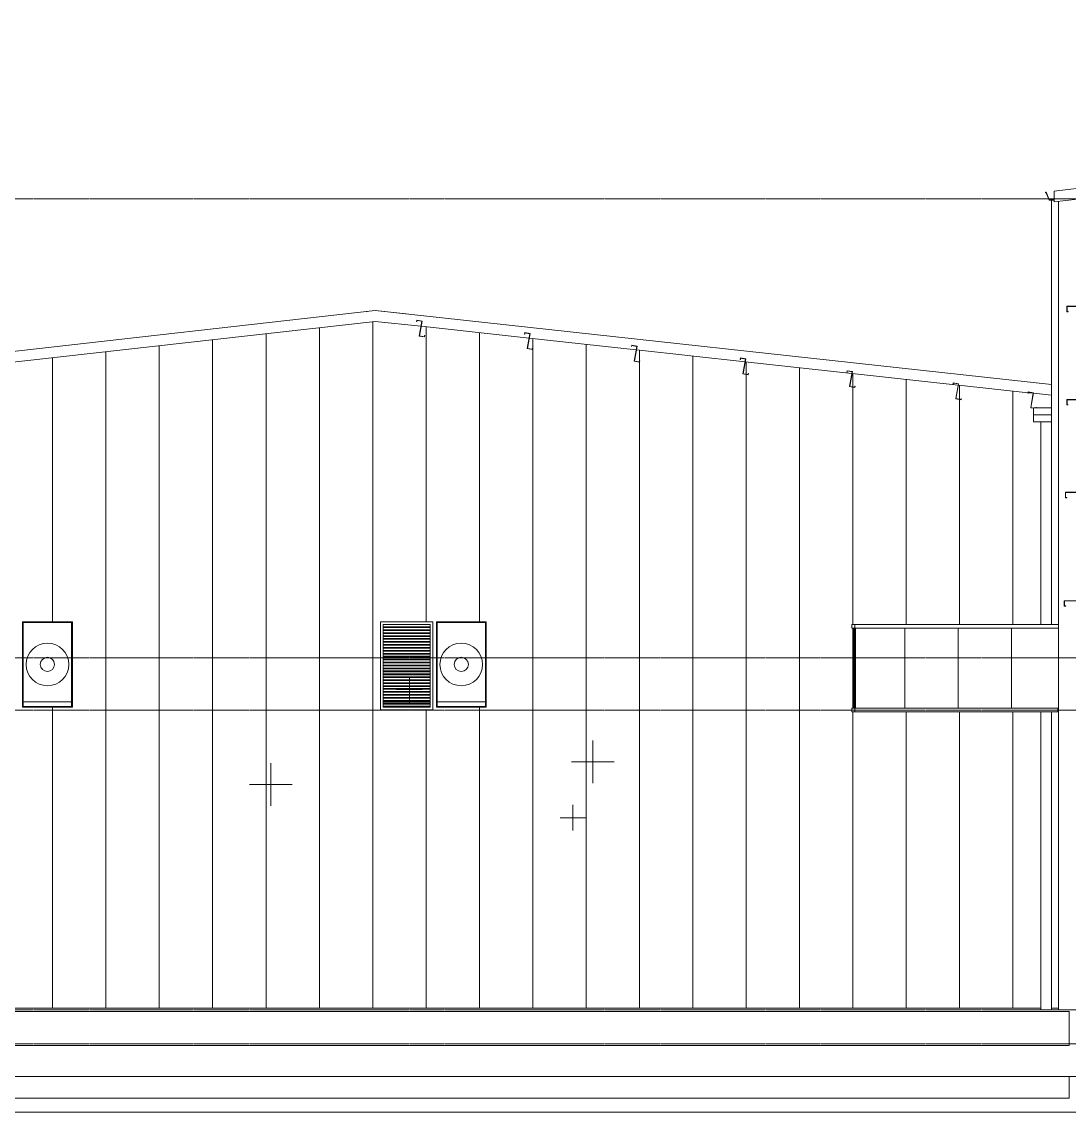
# Model space of a CAD drawing. Header units: centimetres. Extents: x -3046 to 63786, y -269 to 1483.
# Drawn here: x 18644 to 20117, y -50 to 1483 of the extents above; entities that cross this region are included whole.
import ezdxf

# ---------------------------------------------------------------- set-up
doc = ezdxf.new("R2010")
doc.units = ezdxf.units.CM
doc.linetypes.add('Centre', pattern=[3.175, 0.635, -0.475, 1.59, -0.475])
for name, color, linetype, lineweight in [('A-FLOR', 7, 'Continuous', 9), ('A-FLOR-LEVL', 7, 'Continuous', 9), ('A-GENM', 7, 'Continuous', 9), ('A-GLAZ', 7, 'Continuous', 9), ('A-ROOF', 7, 'Continuous', 9), ('A-ROOF-OTLN', 7, 'Continuous', 9), ('A-WALL', 7, 'Continuous', 9), ('A-WALL-PATT', 7, 'Continuous', 9), ('C-BLDG-PADS', 7, 'Continuous', 9), ('M-EQPM', 7, 'Continuous', 9), ('M-HVAC-DUCT-CNTR', 7, 'Continuous', 9), ('S-BEAM', 7, 'Continuous', 9)]:
    doc.layers.add(name, color=color, linetype=linetype, lineweight=lineweight)

# ---------------------------------------------------------------- blocks, each defined once
blk = doc.blocks.new('Costanera Perfil Z - Parametrizado - h_22cm-1721938-s02')
at = {"layer": 'S-BEAM'}
for p, q in [((2199.9, 1090.6), (2198, 1090.6)), ((2198, 1090.6), (2198, 1090.3)), ((2198, 1090.3), (2199.6, 1090.3)), ((2199.6, 1090.3), (2199.6, 1083.3)), ((2199.9, 1083), (2199.9, 1090.6)), ((2199.6, 1083.3), (2178.5, 1083.3)), ((2178.5, 1083.3), (2178.5, 1075.7)), ((2178.5, 1075.7), (2180.4, 1075.7)), ((2178.8, 1076), (2178.8, 1083)), ((2178.8, 1083), (2199.9, 1083)), ((2180.4, 1076), (2178.8, 1076)), ((2180.4, 1075.7), (2180.4, 1076))]:
    blk.add_line(p, q, dxfattribs=at)
blk = doc.blocks.new('Costanera Perfil Z - Parametrizado - h_22cm-1721855-s02')
at = {"layer": 'S-BEAM'}
for p, q in [((2199.6, 952.2), (2178.5, 952.2)), ((2178.5, 952.2), (2178.5, 944.6)), ((2178.8, 944.9), (2178.8, 951.9)), ((2178.8, 951.9), (2199.9, 951.9)), ((2199.9, 959.5), (2198, 959.5)), ((2198, 959.5), (2198, 959.2)), ((2198, 959.2), (2199.6, 959.2)), ((2199.6, 959.2), (2199.6, 952.2)), ((2199.9, 951.9), (2199.9, 959.5)), ((2178.5, 944.6), (2180.4, 944.6)), ((2180.4, 944.9), (2178.8, 944.9)), ((2180.4, 944.6), (2180.4, 944.9))]:
    blk.add_line(p, q, dxfattribs=at)
blk = doc.blocks.new('Costanera Perfil Z - Parametrizado - h_22cm-1724867-s02')
at = {"layer": 'S-BEAM'}
for p, q in [((2197.9, 829.1), (2196, 829.1)), ((2196, 829.1), (2196, 828.8)), ((2196, 828.8), (2197.6, 828.8)), ((2197.6, 828.8), (2197.6, 821.8)), ((2197.9, 821.5), (2197.9, 829.1)), ((2197.6, 821.8), (2176.5, 821.8)), ((2176.5, 821.8), (2176.5, 814.1)), ((2176.5, 814.1), (2178.4, 814.1)), ((2176.8, 814.4), (2176.8, 821.5)), ((2176.8, 821.5), (2197.9, 821.5)), ((2178.4, 814.4), (2176.8, 814.4)), ((2178.4, 814.1), (2178.4, 814.4))]:
    blk.add_line(p, q, dxfattribs=at)
blk = doc.blocks.new('Costanera Perfil Z - Parametrizado - h_22cm-1724786-s02')
at = {"layer": 'S-BEAM'}
for p, q in [((2196.4, 676.6), (2194.5, 676.6)), ((2194.5, 676.6), (2194.5, 676.3)), ((2194.5, 676.3), (2196.1, 676.3)), ((2196.1, 676.3), (2196.1, 669.3)), ((2196.4, 669), (2196.4, 676.6)), ((2196.1, 669.3), (2175, 669.3)), ((2175, 669.3), (2175, 661.7)), ((2175, 661.7), (2176.9, 661.7)), ((2175.3, 662), (2175.3, 669)), ((2175.3, 669), (2196.4, 669)), ((2176.9, 662), (2175.3, 662)), ((2176.9, 661.7), (2176.9, 662))]:
    blk.add_line(p, q, dxfattribs=at)
blk = doc.blocks.new('Costanera Perfil Z - Parametrizado - h_22cm-1723931-s02')
at = {"layer": 'S-BEAM'}
for p, q in [((1264.6, 1063.9), (1264.2, 1062)), ((1264.2, 1062), (1264.5, 1062)), ((1264.5, 1062), (1264.8, 1063.6)), ((1272.1, 1062.6), (1264.6, 1063.9)), ((1264.8, 1063.6), (1271.7, 1062.4)), ((1271.7, 1062.4), (1268, 1041.5)), ((1268.4, 1041.7), (1272.1, 1062.6)), ((1268, 1041.5), (1275.6, 1040.2)), ((1275.3, 1040.5), (1268.4, 1041.7)), ((1275.6, 1042.1), (1275.3, 1040.5)), ((1275.6, 1040.2), (1275.9, 1042.1)), ((1275.9, 1042.1), (1275.6, 1042.1))]:
    blk.add_line(p, q, dxfattribs=at)
blk = doc.blocks.new('Costanera Perfil Z - Parametrizado - h_22cm-1724022-s02')
at = {"layer": 'S-BEAM'}
for p, q in [((1416.4, 1046.3), (1416, 1044.3)), ((1416, 1044.3), (1416.3, 1044.3)), ((1416.3, 1044.3), (1416.6, 1045.9)), ((1423.9, 1044.9), (1416.4, 1046.3)), ((1416.6, 1045.9), (1423.5, 1044.7)), ((1423.5, 1044.7), (1419.9, 1023.8)), ((1420.2, 1024.1), (1423.9, 1044.9)), ((1419.9, 1023.8), (1427.4, 1022.5)), ((1427.1, 1022.9), (1420.2, 1024.1)), ((1427.4, 1024.5), (1427.1, 1022.9)), ((1427.7, 1024.4), (1427.4, 1024.5)), ((1427.4, 1022.5), (1427.7, 1024.4))]:
    blk.add_line(p, q, dxfattribs=at)
blk = doc.blocks.new('Costanera Perfil Z - Parametrizado - h_22cm-1724225-s02')
at = {"layer": 'S-BEAM'}
for p, q in [((1869.6, 992.8), (1869.2, 990.9)), ((1869.2, 990.9), (1869.5, 990.8)), ((1869.5, 990.8), (1869.8, 992.5)), ((1877.1, 991.5), (1869.6, 992.8)), ((1869.8, 992.5), (1876.7, 991.2)), ((1876.7, 991.2), (1873.1, 970.4)), ((1873.4, 970.6), (1877.1, 991.5)), ((1873.1, 970.4), (1880.6, 969)), ((1880.3, 969.4), (1873.4, 970.6)), ((1880.6, 971), (1880.3, 969.4)), ((1880.6, 969), (1880.9, 971)), ((1880.9, 971), (1880.6, 971))]:
    blk.add_line(p, q, dxfattribs=at)
blk = doc.blocks.new('Costanera Perfil Z - Parametrizado - h_22cm-1724293-s02')
at = {"layer": 'S-BEAM'}
for p, q in [((2018.9, 975.7), (2018.5, 973.8)), ((2018.5, 973.8), (2018.8, 973.8)), ((2018.8, 973.8), (2019.1, 975.4)), ((2026.4, 974.4), (2018.9, 975.7)), ((2019.1, 975.4), (2026.1, 974.2)), ((2026.1, 974.2), (2022.4, 953.3)), ((2022.7, 953.5), (2026.4, 974.4)), ((2022.4, 953.3), (2029.9, 952)), ((2029.6, 952.3), (2022.7, 953.5)), ((2029.9, 953.9), (2029.6, 952.3)), ((2029.9, 952), (2030.2, 953.9)), ((2030.2, 953.9), (2029.9, 953.9))]:
    blk.add_line(p, q, dxfattribs=at)
blk = doc.blocks.new('Costanera Perfil Z - Parametrizado - h_22cm-V30-s02')
at = {"layer": 'S-BEAM'}
for p, q in [((2124.2, 963.1), (2123.8, 961.2)), ((2123.8, 961.2), (2124.1, 961.2)), ((2124.1, 961.2), (2124.4, 962.8)), ((2131.7, 961.8), (2124.2, 963.1)), ((2124.4, 962.8), (2131.3, 961.6)), ((2131.3, 961.6), (2127.7, 940.7)), ((2128, 941), (2131.7, 961.8)), ((2127.7, 940.7), (2131.8, 940)), ((2131.8, 940.3), (2128, 941)), ((2135.2, 941.4), (2135.1, 940.7)), ((2135.5, 941.3), (2135.2, 941.4)), ((2135.4, 940.7), (2135.5, 941.3))]:
    blk.add_line(p, q, dxfattribs=at)
blk = doc.blocks.new('Costanera Perfil Z - Parametrizado - h_22cm-1724570-s02')
at = {"layer": 'S-BEAM'}
for p, q in [((711.3, 526.9), (779.3, 526.9)), ((1217.3, 526.9), (1283.5, 526.9)), ((1293, 526.9), (1361, 526.9))]:
    blk.add_line(p, q, dxfattribs=at)
blk = doc.blocks.new('Costanera Perfil Z - Parametrizado - h_22cm-V31-s02')
at = {"layer": 'S-BEAM'}
for p, q in [((2182.1, 87.6), (2181.6, 87.6)), ((2182.1, 87.3), (2181.6, 87.3))]:
    blk.add_line(p, q, dxfattribs=at)
blk = doc.blocks.new('PQ_RVR_EST-01_ZZ_ZZ_MO_T_A_rvt-2-s02')
at = {"layer": 'A-FLOR'}
for p, q in [((2181.6, 91.5), (2181.6, 44)), ((2181.6, 44), (257.6, 44))]:
    blk.add_line(p, q, dxfattribs=at)
at = {"layer": 'A-WALL'}
blk.add_line((315.8, -50), (2195.7, -50), dxfattribs=at)
at = {"layer": 'S-BEAM', "lineweight": 9}
for name, p in [('Costanera Perfil Z - Parametrizado - h_22cm-1721938-s02', (0, 0)), ('Costanera Perfil Z - Parametrizado - h_22cm-1723931-s02', (0, 0)), ('Costanera Perfil Z - Parametrizado - h_22cm-1724022-s02', (0, 0)), ('Costanera Perfil Z - Parametrizado - h_22cm-1724022-s02', (150.4, -17.7)), ('Costanera Perfil Z - Parametrizado - h_22cm-1724022-s02', (303.3, -35.6)), ('Costanera Perfil Z - Parametrizado - h_22cm-1724225-s02', (0, 0)), ('Costanera Perfil Z - Parametrizado - h_22cm-1724293-s02', (0, 0)), ('Costanera Perfil Z - Parametrizado - h_22cm-V30-s02', (0, 0)), ('Costanera Perfil Z - Parametrizado - h_22cm-1721855-s02', (0, 0)), ('Costanera Perfil Z - Parametrizado - h_22cm-1724867-s02', (0, 0)), ('Costanera Perfil Z - Parametrizado - h_22cm-1724786-s02', (0, 0)), ('Costanera Perfil Z - Parametrizado - h_22cm-1724570-s02', (0, 0)), ('Costanera Perfil Z - Parametrizado - h_22cm-V31-s02', (0, 0))]:
    blk.add_blockref(name, p, dxfattribs=at)
blk = doc.blocks.new('PQ_RVR_EXT-01_ZZ_ZZ_MO_T_A_rvt-2-s02')
at = {"layer": 'M-HVAC-DUCT-CNTR', "color": 6, "true_color": 0xff00ff}
for p, q in [((1254.2, 526.3), (1254.2, 562.3)), ((1236.2, 544.3), (1272.2, 544.3)), ((1512.2, 412.8), (1512.2, 472.8)), ((1059.3, 381), (1059.3, 441)), ((1482.2, 442.8), (1542.2, 442.8)), ((1029.3, 411), (1089.3, 411)), ((1484.2, 346.1), (1484.2, 382.1)), ((1466.2, 364.1), (1502.2, 364.1))]:
    blk.add_line(p, q, dxfattribs=at)
blk = doc.blocks.new('RVR-PQ-Extractor - 0_70x1_20-1839096-s02')
at = {"layer": 'M-EQPM'}
for p, q in [((710.3, 519.7), (710.3, 639.7)), ((780.3, 639.7), (710.3, 639.7)), ((711.3, 638.7), (711.3, 520.7)), ((779.3, 638.7), (711.3, 638.7)), ((779.3, 520.7), (779.3, 638.7)), ((780.3, 639.7), (780.3, 519.7)), ((780.3, 519.7), (710.3, 519.7)), ((711.3, 520.7), (779.3, 520.7))]:
    blk.add_line(p, q, dxfattribs=at)
for radius, start, end in [(30, 360, 180), (10, 360, 180), (30, 180, 360), (10, 180, 360)]:
    blk.add_arc((745.3, 579.7), radius, start, end, dxfattribs=at)
blk = doc.blocks.new('M_Window-Louvers - 0_70 x 1_20-1843073-s02')
at = {"layer": 'A-GLAZ'}
for p, q in [((708.2, 642), (634.4, 642)), ((634.4, 642), (634.4, 518.2)), ((638.2, 522), (638.2, 638.2)), ((638.2, 638.2), (704.4, 638.2)), ((638.2, 634.7), (704.4, 634.7)), ((704.4, 633.7), (638.2, 633.7)), ((638.2, 630.6), (704.4, 630.6)), ((704.4, 629.6), (638.2, 629.6)), ((704.4, 638.2), (704.4, 522)), ((708.2, 518.2), (708.2, 642)), ((638.2, 626.5), (704.4, 626.5)), ((704.4, 625.5), (638.2, 625.5)), ((638.2, 622.3), (704.4, 622.3)), ((704.4, 621.3), (638.2, 621.3)), ((638.2, 618.2), (704.4, 618.2)), ((704.4, 617.2), (638.2, 617.2)), ((638.2, 614.1), (704.4, 614.1)), ((704.4, 613.1), (638.2, 613.1)), ((638.2, 609.9), (704.4, 609.9)), ((704.4, 608.9), (638.2, 608.9)), ((638.2, 605.8), (704.4, 605.8)), ((704.4, 604.8), (638.2, 604.8)), ((638.2, 601.6), (704.4, 601.6)), ((704.4, 600.6), (638.2, 600.6)), ((638.2, 597.5), (704.4, 597.5)), ((704.4, 596.5), (638.2, 596.5)), ((638.2, 593.4), (704.4, 593.4)), ((704.4, 592.4), (638.2, 592.4)), ((638.2, 589.2), (704.4, 589.2)), ((704.4, 588.2), (638.2, 588.2)), ((638.2, 585.1), (704.4, 585.1)), ((704.4, 584.1), (638.2, 584.1)), ((638.2, 581), (704.4, 581)), ((704.4, 580), (638.2, 580)), ((638.2, 576.8), (704.4, 576.8)), ((704.4, 575.8), (638.2, 575.8)), ((638.2, 572.7), (704.4, 572.7)), ((704.4, 571.7), (638.2, 571.7)), ((638.2, 568.6), (704.4, 568.6)), ((704.4, 567.5), (638.2, 567.5)), ((638.2, 564.4), (704.4, 564.4)), ((704.4, 563.4), (638.2, 563.4)), ((638.2, 560.3), (704.4, 560.3)), ((704.4, 559.3), (638.2, 559.3)), ((638.2, 556.1), (704.4, 556.1)), ((704.4, 555.1), (638.2, 555.1)), ((638.2, 552), (704.4, 552)), ((704.4, 551), (638.2, 551)), ((638.2, 547.9), (704.4, 547.9)), ((704.4, 546.9), (638.2, 546.9)), ((638.2, 543.7), (704.4, 543.7)), ((704.4, 542.7), (638.2, 542.7)), ((638.2, 539.6), (704.4, 539.6)), ((704.4, 538.6), (638.2, 538.6)), ((638.2, 535.5), (704.4, 535.5)), ((704.4, 534.5), (638.2, 534.5)), ((638.2, 531.3), (704.4, 531.3)), ((704.4, 530.3), (638.2, 530.3)), ((638.2, 527.2), (704.4, 527.2)), ((704.4, 526.2), (638.2, 526.2)), ((638.2, 523), (704.4, 523)), ((704.4, 522), (638.2, 522)), ((634.4, 518.2), (708.2, 518.2))]:
    blk.add_line(p, q, dxfattribs=at)
blk = doc.blocks.new('RVR-PQ-Canal ALL-Basado en cara - 100 x 150-1843616-s02')
at = {"layer": 'A-GENM'}
for p, q in [((2131.8, 930.7), (2131.8, 940.7)), ((2131.8, 940.7), (2157, 940.7)), ((2131.8, 920.7), (2131.8, 930.7)), ((2131.8, 930.7), (2157, 930.7)), ((2157, 920.7), (2131.8, 920.7)), ((2141.8, 920.7), (2141.8, 635.8)), ((2156.8, 635.8), (2156.8, 920.7)), ((2141.8, 513), (2141.8, 94)), ((2156.8, 94), (2156.8, 513)), ((2156.8, 94), (2141.8, 94))]:
    blk.add_line(p, q, dxfattribs=at)
blk = doc.blocks.new('RVR-PQ-Canal ALL-Basado en cara - 100 x 150 x Sin camara-1843749-s02')
at = {"layer": 'A-GENM'}
for p, q in [((2157, 1232.5), (2160.9, 1232.5)), ((2157, 635.8), (2157, 1232.5))]:
    blk.add_line(p, q, dxfattribs=at)

msp = doc.modelspace()

# ---------------------------------------------------------------- hatches: boundary and pattern name
at = {"layer": 'A-WALL-PATT', "true_color": 0xc0c0c0}
h = msp.add_hatch(dxfattribs=at)
h.set_pattern_fill('FP_14', color=9, style=0, pattern_type=2)
h.set_pattern_definition([(90, (21462.55, 565.166), (-75, 5e-15), [])])
h.paths.add_polyline_path([(19882.9, 96.5), (20076.8, 96.5), (20076.8, 513), (19811.3, 513), (19811.3, 518), (19812.6, 518), (19812.6, 630.8), (19811.3, 630.8), (19811.3, 635.8), (20076.8, 635.8), (20076.8, 920.7), (20066.8, 920.7), (20066.7, 940), (20062.7, 941), (20066.3, 961), (20059.3, 961.8), (20059.2, 961.2), (20058.9, 961.2), (20058.9, 961.8), (19961.1, 972.4), (19957.7, 953.5), (19964.7, 952.3), (19965, 953.9), (19965.3, 953.9), (19964.7, 952), (19957.4, 953.5), (19960.8, 972.6), (19811.7, 988.9), (19808.4, 970.6), (19815.4, 969.4), (19815.6, 971), (19815.9, 971), (19815.4, 969.1), (19808.1, 970.6), (19811.4, 988.9), (19661.5, 1005.3), (19658.5, 988.4), (19665.4, 987.2), (19665.7, 988.8), (19666, 988.8), (19665.4, 986.9), (19658.2, 988.4), (19661.2, 1005.3), (19508.4, 1022.1), (19505.6, 1006.4), (19512.5, 1005.2), (19512.8, 1006.8), (19513.1, 1006.8), (19512.5, 1004.9), (19505.3, 1006.4), (19508.1, 1022.1), (19357.8, 1038.5), (19355.2, 1024.1), (19362.2, 1022.9), (19362.5, 1024.5), (19362.8, 1024.4), (19362.2, 1022.5), (19354.9, 1024.1), (19357.5, 1038.6), (19205.8, 1055.2), (19203.4, 1041.7), (19210.4, 1040.5), (19210.6, 1042.1), (19210.9, 1042.1), (19210.4, 1040.2), (19203.1, 1041.7), (19205.5, 1055.2), (19141.2, 1062.2), (18192.6, 955.1), (18192.6, 96.5), (19863.7, 96.5)])
h.paths.add_polyline_path([(20091.8, 96.5), (20102, 96.5), (20102, 513), (20091.8, 513), (20091.8, 102)])
h.paths.add_polyline_path([(19152.4, 516), (19148.6, 516), (19148.6, 639.8), (19222.3, 639.6), (19222.3, 516), (19154.5, 516)])
h.paths.add_polyline_path([(18569.5, 518.2), (18569.5, 642), (18643.2, 641.8), (18643.2, 518.2), (18569.7, 518.2)])
h.paths.add_polyline_path([(19231.1, 519.7), (19227.1, 519.7), (19227.1, 639.7), (19297.1, 639.7), (19297.1, 519.7), (19269.5, 519.7)])
h.paths.add_polyline_path([(18645.3, 519.7), (18645.3, 639.7), (18715.3, 639.7), (18715.3, 519.7), (18656.1, 519.7)])
h.paths.add_polyline_path([(20066.8, 940.3), (20066.8, 940.7), (20070.1, 940.7), (20070.2, 941.4), (20070.5, 941.3), (20070.5, 940.7), (20092, 940.7), (20092, 958.2), (20066.6, 961), (20063, 941), (20066.7, 940.3)])
h = msp.add_hatch(dxfattribs=at)
h.set_pattern_fill('FP_15', color=9, style=0, pattern_type=2)
h.set_pattern_definition([(90, (19816.92938, 565.166), (-0.2104, 1e-17), [])])
h.paths.add_polyline_path([(19815.4, 518), (19816.6, 518), (19816.6, 630.8), (19812.6, 630.8), (19812.6, 518)])
h = msp.add_hatch(dxfattribs=at)
h.set_pattern_fill('FP_16', color=9, style=0, pattern_type=2)
h.set_pattern_definition([(90, (21460.54, 565.166), (-74.99, 5e-15), [])])
h.paths.add_polyline_path([(20055.4, 518), (20102, 518), (20102, 630.8), (19817.1, 630.8), (19817.1, 518), (20036.2, 518)])

# ---------------------------------------------------------------- linework, layer by layer
at = {"layer": 'A-FLOR-LEVL', "color": 253, "linetype": 'Centre', "true_color": 0xaaaaaa}
for p, q in [((16199.2, 1234.5), (26124.5, 1234.5)), ((16199.2, 588.8), (26124.5, 588.8)), ((16199.2, 515.5), (25807, 515.5)), ((16199.2, 94), (25807, 94)), ((16199.2, 46), (26124.5, 46)), ((16199.2, 0), (25807, 0)), ((26124.5, -50), (16199.2, -50))]:
    msp.add_line(p, q, dxfattribs=at)
at = {"layer": 'A-ROOF'}
msp.add_line((19184.8, 1072.6), (19141.2, 1077.4), dxfattribs=at)
at = {"layer": 'A-ROOF-OTLN'}
for p, q in [((20095.9, 1245.2), (22071.8, 1483.4)), ((20084.7, 1244), (20083.4, 1244)), ((20083.4, 1244), (20083.4, 1242.7)), ((20083.4, 1242.7), (20084.7, 1242.7)), ((20084.7, 1243.6), (20083.8, 1243.6)), ((20083.8, 1243.6), (20083.8, 1243)), ((20085, 1243), (20083.8, 1243)), ((20084.7, 1244), (20084.7, 1243.6)), ((20084.7, 1242.7), (20088.5, 1232.7)), ((20088.8, 1233.1), (20085, 1243)), ((20095.9, 1245.2), (20095.6, 1245.2)), ((20095.6, 1245.2), (20095.6, 1233.1)), ((20095.9, 1230.1), (20095.9, 1245.2)), ((20088.5, 1232.7), (20095.9, 1232.7)), ((20095.6, 1233.1), (20088.8, 1233.1)), ((20145.1, 1236), (20095.9, 1230.1)), ((18182.9, 969.1), (19141.2, 1077.3)), ((19130, 1076.1), (19128.7, 1076.1)), ((19141.2, 1077.4), (19140.9, 1077.4)), ((19141.2, 1077.3), (20092, 973.3)), ((19141.2, 1062.2), (18182.9, 954)), ((19205.5, 1055.2), (19141.2, 1062.2)), ((19357.5, 1038.6), (19205.8, 1055.2)), ((19508.1, 1022.1), (19357.8, 1038.5)), ((19661.3, 1005.3), (19508.4, 1022.1)), ((19811.4, 988.9), (19661.5, 1005.3)), ((19960.8, 972.5), (19811.7, 988.9)), ((20059, 961.8), (19961.1, 972.5)), ((20066.3, 961), (20059.3, 961.8)), ((20092, 958.2), (20066.6, 961))]:
    msp.add_line(p, q, dxfattribs=at)
at = {"layer": 'A-WALL'}
for p, q in [((20102, 94), (20102, 1230.8)), ((18645.3, 519.7), (18645.3, 639.7)), ((18645.3, 639.7), (18715.3, 639.7)), ((18715.3, 639.7), (18715.3, 519.7)), ((19227.1, 519.7), (19227.1, 639.7)), ((19227.1, 639.7), (19297.1, 639.7)), ((19297.1, 639.7), (19297.1, 519.7)), ((19811.3, 635.8), (20102, 635.8)), ((19811.3, 630.8), (19811.3, 635.8)), ((20102, 630.8), (19811.3, 630.8)), ((19812.6, 630.8), (19812.6, 518)), ((19815.4, 630.8), (19815.4, 635.8)), ((19816.6, 518), (19816.6, 630.8)), ((18715.3, 519.7), (18645.3, 519.7)), ((19297.1, 519.7), (19227.1, 519.7)), ((19811.3, 513), (19811.3, 518)), ((19811.3, 518), (20102, 518)), ((20102, 513), (19811.3, 513)), ((19815.4, 518), (19815.4, 513)), ((20100.7, 518), (20100.7, 513)), ((20076.8, 96.5), (18190.2, 96.5)), ((20102, 96.5), (20091.8, 96.5)), ((20102, 94), (24025.7, 94)), ((18187.1, 91.5), (20117.1, 91.5)), ((18205.8, -50), (20260, -50))]:
    msp.add_line(p, q, dxfattribs=at)
at = {"layer": 'C-BLDG-PADS'}
for p, q in [((18205.8, 0), (20116.6, 0)), ((20116.6, 0), (20116.6, -30.5)), ((20116.6, -30.5), (18205.8, -30.5))]:
    msp.add_line(p, q, dxfattribs=at)

# ---------------------------------------------------------------- block references
at = {"lineweight": 5}
for name in ['PQ_RVR_EST-01_ZZ_ZZ_MO_T_A_rvt-2-s02', 'PQ_RVR_EXT-01_ZZ_ZZ_MO_T_A_rvt-2-s02']:
    msp.add_blockref(name, (17935, 0), dxfattribs=at)
at = {"layer": 'A-GENM'}
for name in ['RVR-PQ-Canal ALL-Basado en cara - 100 x 150 x Sin camara-1843749-s02', 'RVR-PQ-Canal ALL-Basado en cara - 100 x 150-1843616-s02']:
    msp.add_blockref(name, (17935, 0), dxfattribs=at)
at = {"layer": 'A-GLAZ'}
msp.add_blockref('M_Window-Louvers - 0_70 x 1_20-1843073-s02', (18514.1, -2.2), dxfattribs=at)
at = {"layer": 'M-EQPM'}
for p in [(17935, 0), (18516.8, 0)]:
    msp.add_blockref('RVR-PQ-Extractor - 0_70x1_20-1839096-s02', p, dxfattribs=at)

doc.saveas('drawing.dxf')
